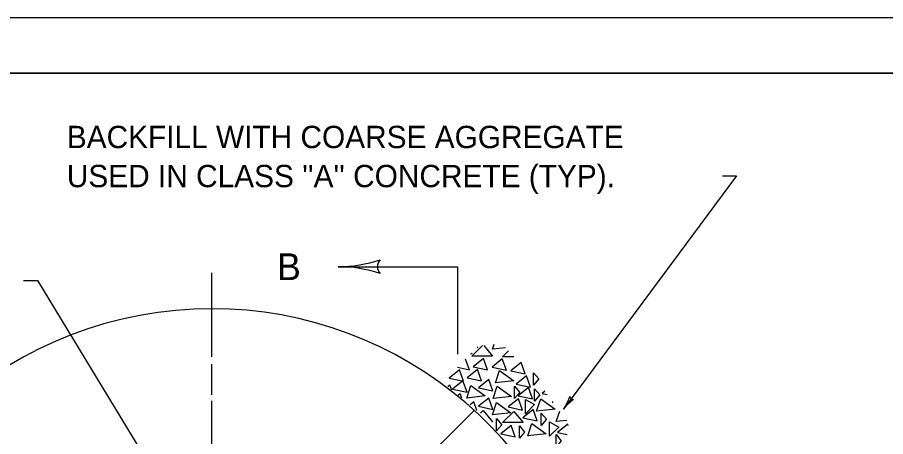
# Model space of a CAD drawing. Extents: x 997.6 to 1037, y 998.9 to 1022.6.
# Drawn here: x 1010.77 to 1018.56, y 1018.24 to 1022 of the extents above; entities that cross this region are included whole.
import ezdxf

# ---------------------------------------------------------------- set-up
doc = ezdxf.new("R2010")
doc.units = 0
for name, color, linetype in [('Level 1', 7, 'Continuous'), ('Level 10', 7, 'Continuous'), ('Level 11', 7, 'Continuous'), ('Level 14', 7, 'Continuous')]:
    doc.layers.add(name, color=color, linetype=linetype)

msp = doc.modelspace()

# ---------------------------------------------------------------- linework, layer by layer
at = {"layer": 'Level 1'}
for p, q in [((1017.2168, 1020.582), (1015.6656, 1018.4902)), ((1017.0918, 1020.582), (1017.2168, 1020.582)), ((1012.5123, 1018.9601), (1012.5123, 1019.7119)), ((1013.6467, 1019.7671), (1014.7173, 1019.7671)), ((1014.7173, 1019.7671), (1014.7173, 1018.9844)), ((1010.8244, 1019.6442), (1010.9494, 1019.6442)), ((1010.9494, 1019.6442), (1012.5123, 1017.0766)), ((1012.5123, 1018.6203), (1012.5123, 1018.893)), ((1012.5123, 1017.6344), (1012.5123, 1018.566)), ((1013.0917, 1016.7055), (1014.8665, 1018.4803))]:
    msp.add_line(p, q, dxfattribs=at)
for points in [[(1014.8463, 1018.966), (1014.9406, 1019.0602)], [(1014.8938, 1019.0453), (1014.8991, 1019.0442)], [(1014.8991, 1019.0442), (1014.8974, 1019.0489)], [(1014.9522, 1019.0615), (1015.0303, 1018.966)], [(1015.0303, 1019.028), (1015.0452, 1019.0724)], [(1015.1455, 1019.0408), (1015.0303, 1019.028)], [(1015.12, 1018.9591), (1015.1727, 1019.0118)], [(1014.8233, 1018.844), (1014.7884, 1018.9399)], [(1014.8485, 1018.9866), (1014.8333, 1018.9848)], [(1014.8407, 1018.9922), (1014.8485, 1018.9866)], [(1015.0303, 1018.966), (1014.8463, 1018.966)], [(1015.222, 1018.9591), (1015.12, 1018.9591)], [(1014.7155, 1018.8671), (1014.8233, 1018.844)], [(1014.6483, 1018.7061), (1014.6293, 1018.6907)], [(1014.6643, 1018.6624), (1014.6483, 1018.7061)], [(1014.7404, 1018.6278), (1014.7238, 1018.6143)], [(1014.7543, 1018.5897), (1014.7404, 1018.6278)], [(1015.4989, 1018.6522), (1015.4743, 1018.6324)], [(1015.4743, 1018.6324), (1015.5213, 1018.6223)], [(1014.8623, 1018.5564), (1014.8288, 1018.5295)], [(1014.8901, 1018.4801), (1014.8623, 1018.5564)], [(1015.4261, 1018.4735), (1015.4629, 1018.584)], [(1015.4629, 1018.584), (1015.5917, 1018.4919)], [(1015.5702, 1018.5572), (1015.5663, 1018.5541)], [(1015.5663, 1018.5541), (1015.5737, 1018.5524)], [(1014.9232, 1018.4539), (1014.9475, 1018.4782)], [(1014.9475, 1018.4782), (1015.0303, 1018.377)], [(1015.5917, 1018.4919), (1015.4261, 1018.4735)], [(1015.6008, 1018.3792), (1015.6324, 1018.4742)], [(1015.6958, 1018.3898), (1015.6008, 1018.3792)], [(1015.0303, 1018.377), (1015.0205, 1018.377)], [(1015.7043, 1018.3563), (1015.6123, 1018.2826)], [(1015.7083, 1018.3451), (1015.7043, 1018.3563)], [(1015.6123, 1018.2826), (1015.7009, 1018.2637)]]:
    msp.add_lwpolyline(points, dxfattribs=at)
for points in [[(1014.9497, 1018.9451), (1014.8577, 1018.8714), (1014.9865, 1018.8438)], [(1015.1182, 1018.9421), (1015.0262, 1018.8684), (1015.155, 1018.8408)], [(1015.2867, 1018.909), (1015.1947, 1018.8353), (1015.3235, 1018.8078)], [(1014.733, 1018.8428), (1014.641, 1018.7692), (1014.7698, 1018.7416)], [(1014.8943, 1018.8454), (1014.8023, 1018.7718), (1014.9312, 1018.7442)], [(1015.2213, 1018.745), (1015.0557, 1018.7266), (1015.0925, 1018.8371)], [(1015.3339, 1018.7888), (1015.2419, 1018.7151), (1015.3708, 1018.6875)], [(1015.3983, 1018.7058), (1015.3983, 1018.8163), (1015.4443, 1018.761)], [(1014.7649, 1018.7432), (1014.6729, 1018.6695), (1014.8018, 1018.6419)], [(1014.9658, 1018.6093), (1014.8003, 1018.5908), (1014.8371, 1018.7013)], [(1014.9966, 1018.7552), (1014.9046, 1018.6815), (1015.0334, 1018.6539)], [(1015.2005, 1018.6047), (1015.0349, 1018.5863), (1015.0718, 1018.6968)], [(1015.2283, 1018.5863), (1015.2283, 1018.6967), (1015.2743, 1018.6414)], [(1015.3523, 1018.6853), (1015.2603, 1018.6116), (1015.3892, 1018.584)], [(1015.4077, 1018.5633), (1015.4077, 1018.6737), (1015.4537, 1018.6184)], [(1014.9978, 1018.5901), (1014.9058, 1018.5164), (1015.0346, 1018.4888)], [(1015.1959, 1018.4574), (1015.0303, 1018.439), (1015.0672, 1018.5495)], [(1015.2626, 1018.5841), (1015.1706, 1018.5104), (1015.2994, 1018.4828)], [(1015.3248, 1018.4483), (1015.3248, 1018.5771), (1015.4076, 1018.5311)], [(1015.12, 1018.3701), (1015.2213, 1018.4713), (1015.3041, 1018.3701)], [(1015.3938, 1018.4874), (1015.3018, 1018.4138), (1015.4306, 1018.3862)], [(1015.0673, 1018.2966), (1015.0673, 1018.407), (1015.1133, 1018.3518)], [(1015.4675, 1018.3448), (1015.4675, 1018.4552), (1015.5135, 1018.3999)], [(1015.1964, 1018.3433), (1015.1044, 1018.2697), (1015.2333, 1018.2421)], [(1015.2719, 1018.2304), (1015.2719, 1018.3408), (1015.3179, 1018.2856)], [(1015.5111, 1018.2711), (1015.3455, 1018.2527), (1015.3823, 1018.3632)], [(1015.541, 1018.2481), (1015.541, 1018.3769), (1015.6238, 1018.3309)], [(1015.5998, 1018.1522), (1015.5998, 1018.2626), (1015.6458, 1018.2073)]]:
    msp.add_lwpolyline(points, close=True, dxfattribs=at)
for centre, radius, start, end in [((1013.6467, 1020.939), 1.1719, 270, 288.66878), ((1014.0923, 1019.767), 0.0937, 138.7746, 220.89129), ((1013.6467, 1020.939), 1.1719, 269.98778, 270), ((1013.6467, 1018.5952), 1.1719, 71.34716, 89.99389), ((1012.5123, 1015.8904), 3.5, 15.89108, 344.10895), ((1015.3518, 1018.7228), 0.3906, 323.44179, 342.11057), ((1015.9794, 1018.2575), 0.3906, 124.78895, 143.43568), ((1015.7541, 1018.6095), 0.0312, 192.21639, 274.33308), ((1015.3518, 1018.7228), 0.3906, 323.42956, 323.44179)]:
    msp.add_arc(centre, radius, start, end, dxfattribs=at)
at = {"layer": 'Level 10'}
msp.add_line((1007, 1021.5), (1035.5, 1021.5), dxfattribs=at)
at = {"layer": 'Level 11'}
msp.add_lwpolyline([(1007, 1000.5), (1035.5, 1000.5), (1035.5, 1021.5), (1007, 1021.5)], close=True, dxfattribs=at)
at = {"layer": 'Level 14'}
msp.add_line((1000, 1022), (1036, 1022), dxfattribs=at)

# ---------------------------------------------------------------- texts
at = {"layer": 'Level 1'}
for s, height, p in [('BACKFILL WITH COARSE AGGREGATE', 0.2, (1011.2132, 1020.8289)), ("USED IN CLASS ''A'' CONCRETE (TYP).", 0.2, (1011.2132, 1020.4789)), ('B', 0.24, (1013.0978, 1019.6468))]:
    msp.add_text(s, height=height, dxfattribs=at).set_placement(p)

doc.saveas('drawing.dxf')
